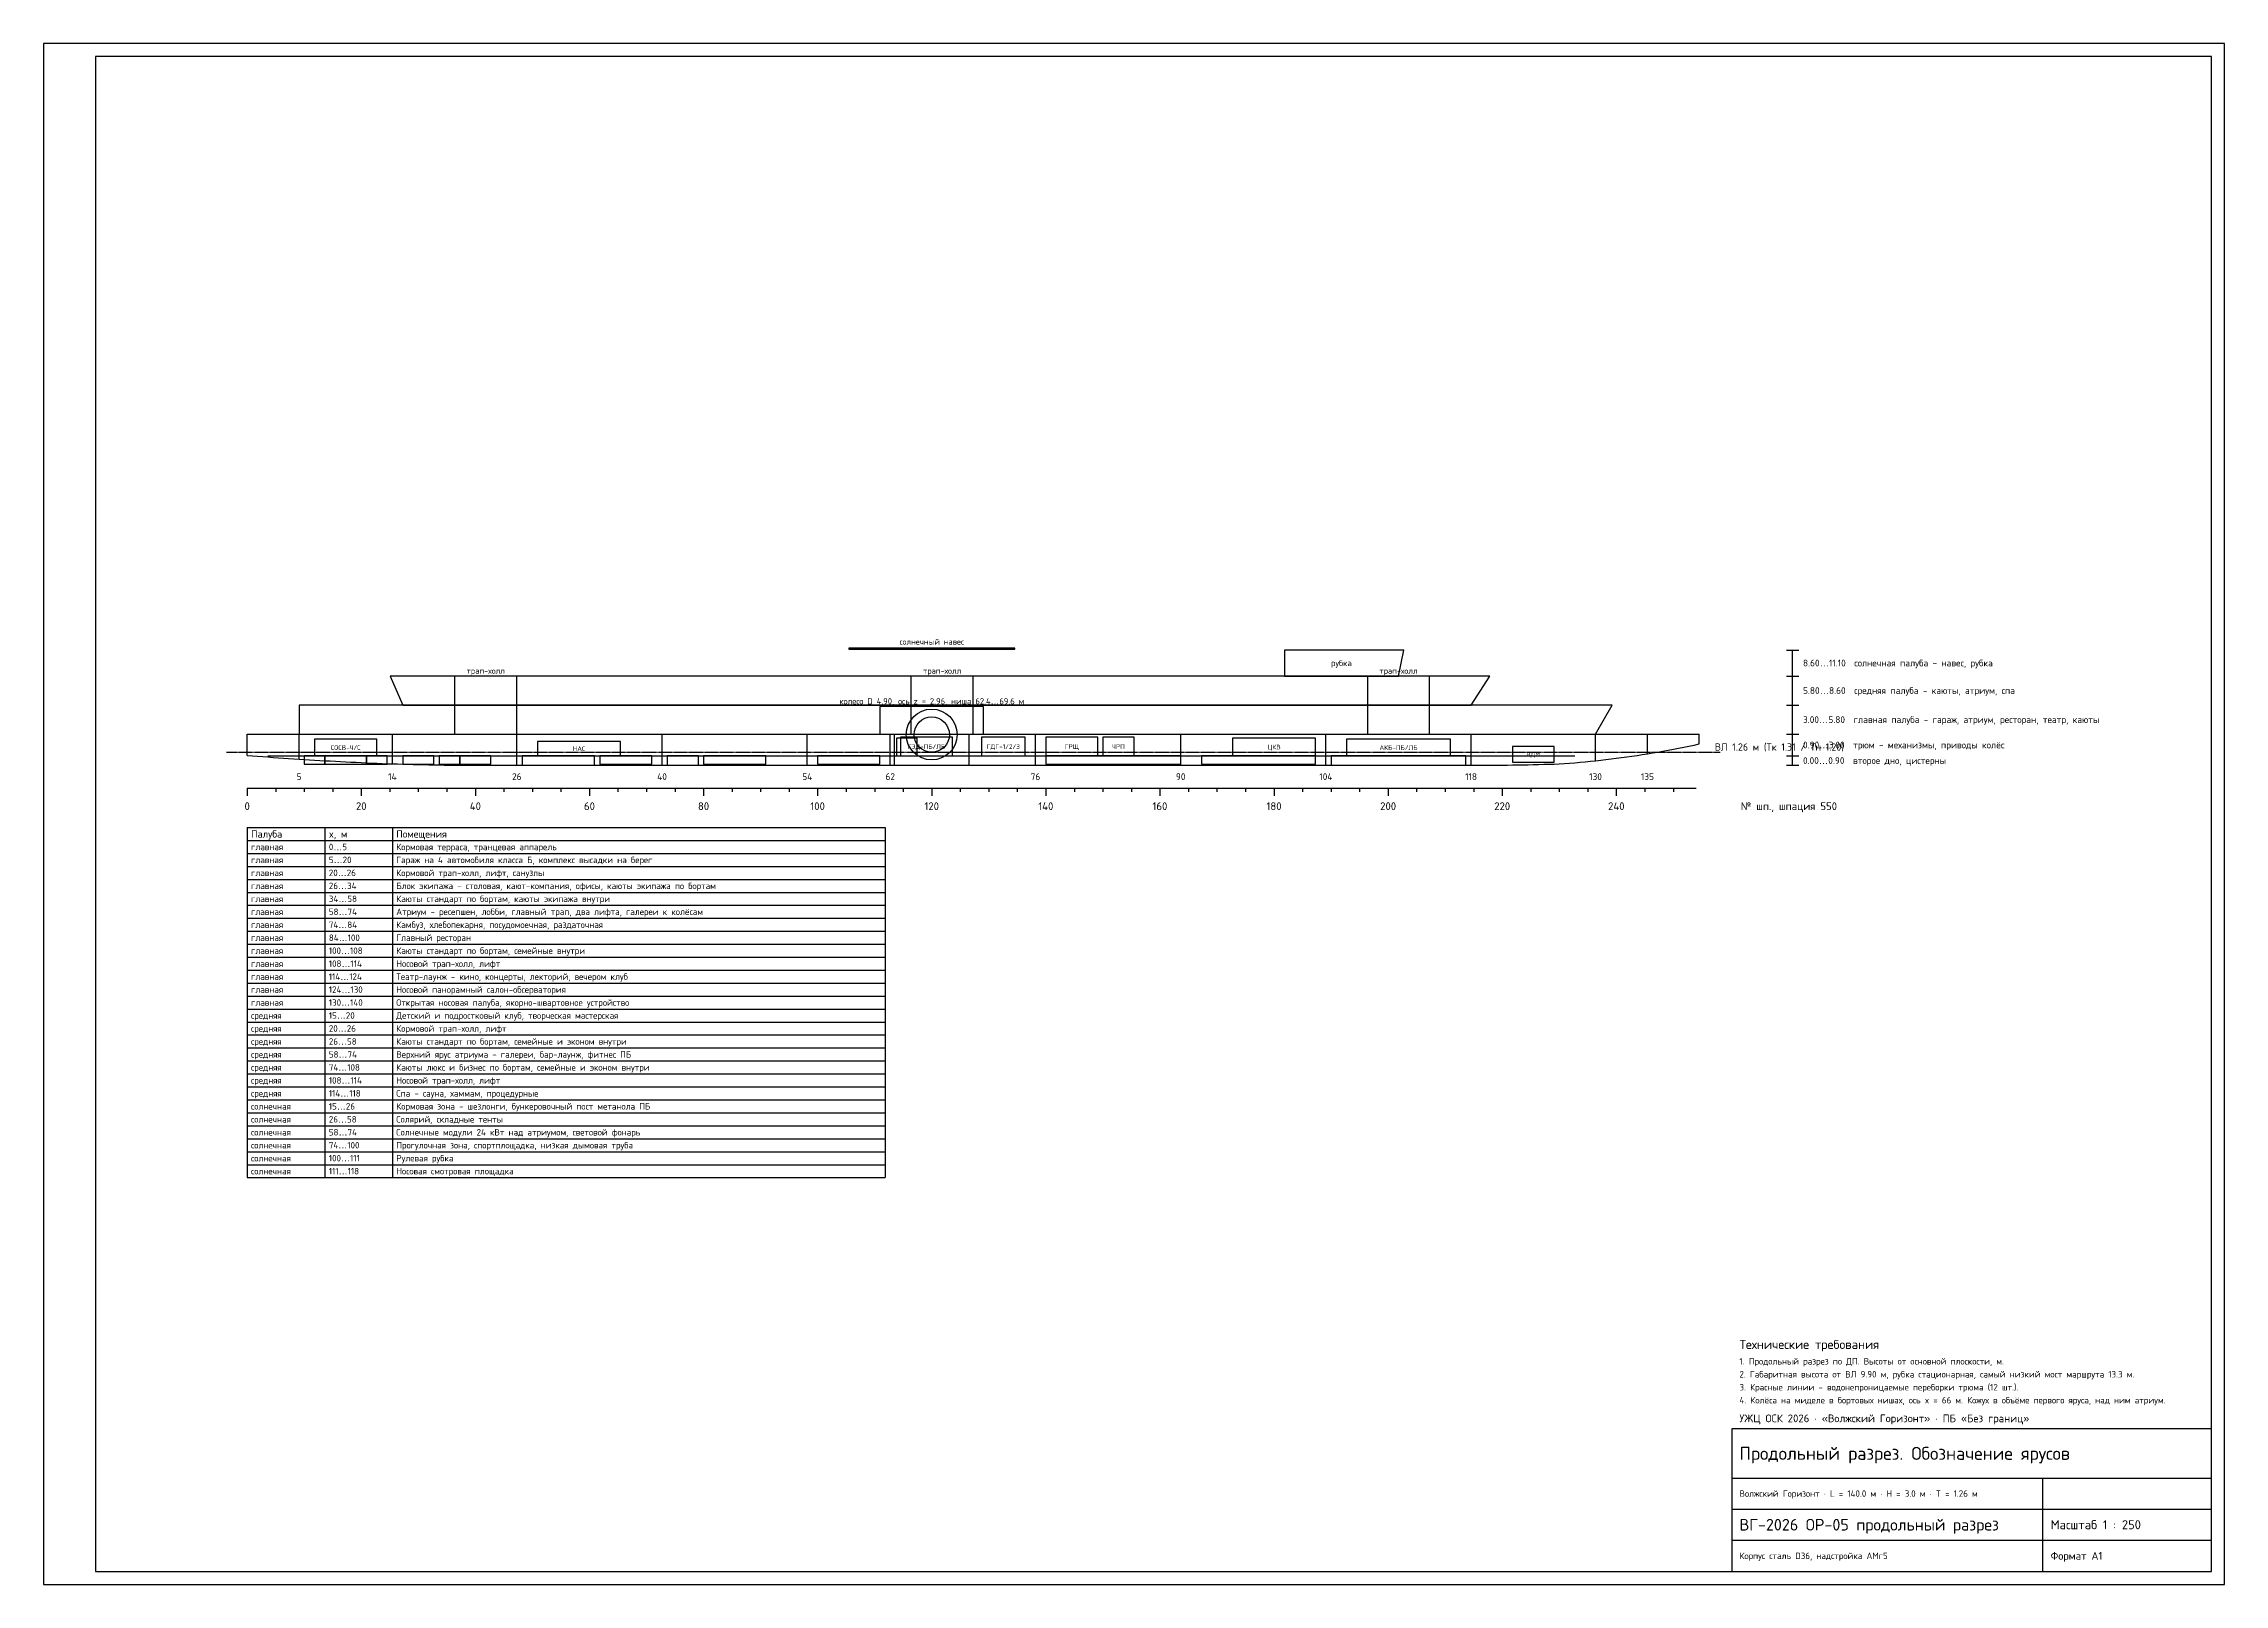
# Model space of a CAD drawing. Header units: millimetres. Extents: x -19625 to 190625, y -78950 to 69550.
import ezdxf
from ezdxf.enums import TextEntityAlignment as Align

# ---------------------------------------------------------------- set-up
doc = ezdxf.new("R2010")
doc.units = ezdxf.units.MM
doc.linetypes.add('CENTER', pattern=[5.08, 3.175, -0.635, 0.635, -0.635])
for name, color, linetype in [('00_РАМКА', 7, 'Continuous'), ('01_ОБШИВКА', 7, 'Continuous'), ('02_ПАЛУБЫ', 4, 'Continuous'), ('03_ПЕРЕБОРКИ', 1, 'Continuous'), ('04_ЦИСТЕРНЫ', 3, 'Continuous'), ('05_ОБОРУДОВАНИЕ', 5, 'Continuous'), ('07_ОСИ', 2, 'CENTER'), ('08_ТЕКСТ', 7, 'Continuous'), ('09_РАЗМЕРЫ', 6, 'Continuous'), ('12_ТРАПЫ_ЛИФТЫ', 6, 'Continuous'), ('13_КОЛЁСА', 1, 'Continuous')]:
    doc.layers.add(name, color=color, linetype=linetype)
doc.styles.add('ГОСТ', font='isocpeur.ttf')

msp = doc.modelspace()

# ---------------------------------------------------------------- linework, layer by layer
at = {"layer": '00_РАМКА'}
for p, q in [((0, -6000), (61500, -6000)), ((0, -6000), (0, -39750)), ((7500, -6000), (7500, -39750)), ((14000, -6000), (14000, -39750)), ((61500, -6000), (61500, -39750)), ((0, -7250), (61500, -7250)), ((0, -8500), (61500, -8500)), ((0, -9750), (61500, -9750)), ((0, -11000), (61500, -11000)), ((0, -12250), (61500, -12250)), ((0, -13500), (61500, -13500)), ((0, -14750), (61500, -14750)), ((0, -16000), (61500, -16000)), ((0, -17250), (61500, -17250)), ((0, -18500), (61500, -18500)), ((0, -19750), (61500, -19750)), ((0, -21000), (61500, -21000)), ((0, -22250), (61500, -22250)), ((0, -23500), (61500, -23500)), ((0, -24750), (61500, -24750)), ((0, -26000), (61500, -26000)), ((0, -27250), (61500, -27250)), ((0, -28500), (61500, -28500)), ((0, -29750), (61500, -29750)), ((0, -31000), (61500, -31000)), ((0, -32250), (61500, -32250)), ((0, -33500), (61500, -33500)), ((0, -34750), (61500, -34750)), ((0, -36000), (61500, -36000)), ((0, -37250), (61500, -37250)), ((0, -38500), (61500, -38500)), ((0, -39750), (61500, -39750)), ((143125, -68700), (189375, -68700)), ((173125, -77700), (173125, -68700)), ((143125, -71700), (189375, -71700)), ((143125, -74700), (189375, -74700))]:
    msp.add_line(p, q, dxfattribs=at)
for points in [[(-19625, -78950), (190625, -78950), (190625, 69550), (-19625, 69550)], [(-14625, -77700), (189375, -77700), (189375, 68300), (-14625, 68300)], [(143125, -77700), (189375, -77700), (189375, -63950), (143125, -63950)]]:
    msp.add_lwpolyline(points, close=True, dxfattribs=at)
at = {"layer": '01_ОБШИВКА'}
for p, q in [((0, 950), (0, 3000)), ((140000, 2050), (140000, 3000))]:
    msp.add_line(p, q, dxfattribs=at)
for points in [[(0, 3000), (500, 3000), (1000, 3000), (1500, 3000), (2000, 3000), (2500, 3000), (3000, 3000), (3500, 3000), (4000, 3000), (4500, 3000), (5000, 3000), (5500, 3000), (6000, 3000), (6500, 3000), (7000, 3000), (7500, 3000), (8000, 3000), (8500, 3000), (9000, 3000), (9500, 3000), (10000, 3000), (10500, 3000), (11000, 3000), (11500, 3000), (12000, 3000), (12500, 3000), (13000, 3000), (13500, 3000), (14000, 3000), (14500, 3000), (15000, 3000), (15500, 3000), (16000, 3000), (16500, 3000), (17000, 3000), (17500, 3000), (18000, 3000), (18500, 3000), (19000, 3000), (19500, 3000), (20000, 3000), (20500, 3000), (21000, 3000), (21500, 3000), (22000, 3000), (22500, 3000), (23000, 3000), (23500, 3000), (24000, 3000), (24500, 3000), (25000, 3000), (25500, 3000), (26000, 3000), (26500, 3000), (27000, 3000), (27500, 3000), (28000, 3000), (28500, 3000), (29000, 3000), (29500, 3000), (30000, 3000), (30500, 3000), (31000, 3000), (31500, 3000), (32000, 3000), (32500, 3000), (33000, 3000), (33500, 3000), (34000, 3000), (34500, 3000), (35000, 3000), (35500, 3000), (36000, 3000), (36500, 3000), (37000, 3000), (37500, 3000), (38000, 3000), (38500, 3000), (39000, 3000), (39500, 3000), (40000, 3000), (40500, 3000), (41000, 3000), (41500, 3000), (42000, 3000), (42500, 3000), (43000, 3000), (43500, 3000), (44000, 3000), (44500, 3000), (45000, 3000), (45500, 3000), (46000, 3000), (46500, 3000), (47000, 3000), (47500, 3000), (48000, 3000), (48500, 3000), (49000, 3000), (49500, 3000), (50000, 3000), (50500, 3000), (51000, 3000), (51500, 3000), (52000, 3000), (52500, 3000), (53000, 3000), (53500, 3000), (54000, 3000), (54500, 3000), (55000, 3000), (55500, 3000), (56000, 3000), (56500, 3000), (57000, 3000), (57500, 3000), (58000, 3000), (58500, 3000), (59000, 3000), (59500, 3000), (60000, 3000), (60500, 3000), (61000, 3000), (61500, 3000), (62000, 3000), (62500, 3000), (63000, 3000), (63500, 3000), (64000, 3000), (64500, 3000), (65000, 3000), (65500, 3000), (66000, 3000), (66500, 3000), (67000, 3000), (67500, 3000), (68000, 3000), (68500, 3000), (69000, 3000), (69500, 3000), (70000, 3000), (70500, 3000), (71000, 3000), (71500, 3000), (72000, 3000), (72500, 3000), (73000, 3000), (73500, 3000), (74000, 3000), (74500, 3000), (75000, 3000), (75500, 3000), (76000, 3000), (76500, 3000), (77000, 3000), (77500, 3000), (78000, 3000), (78500, 3000), (79000, 3000), (79500, 3000), (80000, 3000), (80500, 3000), (81000, 3000), (81500, 3000), (82000, 3000), (82500, 3000), (83000, 3000), (83500, 3000), (84000, 3000), (84500, 3000), (85000, 3000), (85500, 3000), (86000, 3000), (86500, 3000), (87000, 3000), (87500, 3000), (88000, 3000), (88500, 3000), (89000, 3000), (89500, 3000), (90000, 3000), (90500, 3000), (91000, 3000), (91500, 3000), (92000, 3000), (92500, 3000), (93000, 3000), (93500, 3000), (94000, 3000), (94500, 3000), (95000, 3000), (95500, 3000), (96000, 3000), (96500, 3000), (97000, 3000), (97500, 3000), (98000, 3000), (98500, 3000), (99000, 3000), (99500, 3000), (100000, 3000), (100500, 3000), (101000, 3000), (101500, 3000), (102000, 3000), (102500, 3000), (103000, 3000), (103500, 3000), (104000, 3000), (104500, 3000), (105000, 3000), (105500, 3000), (106000, 3000), (106500, 3000), (107000, 3000), (107500, 3000), (108000, 3000), (108500, 3000), (109000, 3000), (109500, 3000), (110000, 3000), (110500, 3000), (111000, 3000), (111500, 3000), (112000, 3000), (112500, 3000), (113000, 3000), (113500, 3000), (114000, 3000), (114500, 3000), (115000, 3000), (115500, 3000), (116000, 3000), (116500, 3000), (117000, 3000), (117500, 3000), (118000, 3000), (118500, 3000), (119000, 3000), (119500, 3000), (120000, 3000), (120500, 3000), (121000, 3000), (121500, 3000), (122000, 3000), (122500, 3000), (123000, 3000), (123500, 3000), (124000, 3000), (124500, 3000), (125000, 3000), (125500, 3000), (126000, 3000), (126500, 3000), (127000, 3000), (127500, 3000), (128000, 3000), (128500, 3000), (129000, 3000), (129500, 3000), (130000, 3000), (130500, 3000), (131000, 3000), (131500, 3000), (132000, 3000), (132500, 3000), (133000, 3000), (133500, 3000), (134000, 3000), (134500, 3000), (135000, 3000), (135500, 3000), (136000, 3000), (136500, 3000), (137000, 3000), (137500, 3000), (138000, 3000), (138500, 3000), (139000, 3000), (139500, 3000), (140000, 3000)], [(0, 950), (500, 911), (1000, 872), (1500, 835), (2000, 798), (2500, 761), (3000, 726), (3500, 691), (4000, 657), (4500, 623), (5000, 591), (5500, 558), (6000, 527), (6500, 497), (7000, 467), (7500, 438), (8000, 410), (8500, 382), (9000, 355), (9500, 329), (10000, 304), (10500, 280), (11000, 257), (11500, 233), (12000, 210), (12500, 188), (13000, 168), (13500, 150), (14000, 135), (14500, 121), (15000, 107), (15500, 94), (16000, 80), (16500, 67), (17000, 55), (17500, 43), (18000, 33), (18500, 24), (19000, 16), (19500, 9), (20000, 4), (20500, 1), (21000, 0), (21500, 0), (22000, 0), (22500, 0), (23000, 0), (23500, 0), (24000, 0), (24500, 0), (25000, 0), (25500, 0), (26000, 0), (26500, 0), (27000, 0), (27500, 0), (28000, 0), (28500, 0), (29000, 0), (29500, 0), (30000, 0), (30500, 0), (31000, 0), (31500, 0), (32000, 0), (32500, 0), (33000, 0), (33500, 0), (34000, 0), (34500, 0), (35000, 0), (35500, 0), (36000, 0), (36500, 0), (37000, 0), (37500, 0), (38000, 0), (38500, 0), (39000, 0), (39500, 0), (40000, 0), (40500, 0), (41000, 0), (41500, 0), (42000, 0), (42500, 0), (43000, 0), (43500, 0), (44000, 0), (44500, 0), (45000, 0), (45500, 0), (46000, 0), (46500, 0), (47000, 0), (47500, 0), (48000, 0), (48500, 0), (49000, 0), (49500, 0), (50000, 0), (50500, 0), (51000, 0), (51500, 0), (52000, 0), (52500, 0), (53000, 0), (53500, 0), (54000, 0), (54500, 0), (55000, 0), (55500, 0), (56000, 0), (56500, 0), (57000, 0), (57500, 0), (58000, 0), (58500, 0), (59000, 0), (59500, 0), (60000, 0), (60500, 0), (61000, 0), (61500, 0), (62000, 0), (62500, 0), (63000, 0), (63500, 0), (64000, 0), (64500, 0), (65000, 0), (65500, 0), (66000, 0), (66500, 0), (67000, 0), (67500, 0), (68000, 0), (68500, 0), (69000, 0), (69500, 0), (70000, 0), (70500, 0), (71000, 0), (71500, 0), (72000, 0), (72500, 0), (73000, 0), (73500, 0), (74000, 0), (74500, 0), (75000, 0), (75500, 0), (76000, 0), (76500, 0), (77000, 0), (77500, 0), (78000, 0), (78500, 0), (79000, 0), (79500, 0), (80000, 0), (80500, 0), (81000, 0), (81500, 0), (82000, 0), (82500, 0), (83000, 0), (83500, 0), (84000, 0), (84500, 0), (85000, 0), (85500, 0), (86000, 0), (86500, 0), (87000, 0), (87500, 0), (88000, 0), (88500, 0), (89000, 0), (89500, 0), (90000, 0), (90500, 0), (91000, 0), (91500, 0), (92000, 0), (92500, 0), (93000, 0), (93500, 0), (94000, 0), (94500, 0), (95000, 0), (95500, 0), (96000, 0), (96500, 0), (97000, 0), (97500, 0), (98000, 0), (98500, 0), (99000, 0), (99500, 0), (100000, 0), (100500, 0), (101000, 0), (101500, 0), (102000, 0), (102500, 0), (103000, 0), (103500, 0), (104000, 0), (104500, 0), (105000, 0), (105500, 0), (106000, 0), (106500, 0), (107000, 0), (107500, 0), (108000, 0), (108500, 0), (109000, 0), (109500, 0), (110000, 0), (110500, 0), (111000, 0), (111500, 0), (112000, 0), (112500, 0), (113000, 0), (113500, 0), (114000, 0), (114500, 0), (115000, 0), (115500, 0), (116000, 0), (116500, 0), (117000, 0), (117500, 0), (118000, 0), (118500, 0), (119000, 0), (119500, 1), (120000, 3), (120500, 6), (121000, 11), (121500, 17), (122000, 25), (122500, 33), (123000, 42), (123500, 53), (124000, 64), (124500, 76), (125000, 90), (125500, 103), (126000, 118), (126500, 138), (127000, 168), (127500, 204), (128000, 247), (128500, 293), (129000, 340), (129500, 388), (130000, 437), (130500, 490), (131000, 548), (131500, 608), (132000, 671), (132500, 737), (133000, 804), (133500, 874), (134000, 947), (134500, 1024), (135000, 1104), (135500, 1187), (136000, 1272), (136500, 1359), (137000, 1449), (137500, 1541), (138000, 1637), (138500, 1736), (139000, 1838), (139500, 1943), (140000, 2050)]]:
    msp.add_lwpolyline(points, dxfattribs=at)
at = {"layer": '02_ПАЛУБЫ'}
for p, q in [((0, 3000), (140000, 3000)), ((2000, 900), (128000, 900))]:
    msp.add_line(p, q, dxfattribs=at)
for points in [[(100000, 8600), (111000, 8600), (111500, 11100), (100000, 11100)], [(15000, 5800), (118000, 5800), (119800, 8600), (13800, 8600)], [(5000, 3000), (130000, 3000), (131600, 5800), (5000, 5800)]]:
    msp.add_lwpolyline(points, close=True, dxfattribs=at)
at = {"layer": '03_ПЕРЕБОРКИ'}
for p, q in [((5000, 591), (5000, 3000)), ((14000, 135), (14000, 3000)), ((26000, 0), (26000, 3000)), ((40000, 0), (40000, 3000)), ((54000, 0), (54000, 3000)), ((62000, 0), (62000, 3000)), ((76000, 0), (76000, 3000)), ((90000, 0), (90000, 3000)), ((104000, 0), (104000, 3000)), ((118000, 0), (118000, 3000)), ((130000, 437), (130000, 3000)), ((135000, 1104), (135000, 3000))]:
    msp.add_line(p, q, dxfattribs=at)
at = {"layer": '04_ЦИСТЕРНЫ'}
for points in [[(5500, 100), (7500, 100), (7500, 900), (5500, 900)], [(7500, 100), (11500, 100), (11500, 900), (7500, 900)], [(11500, 100), (13500, 100), (13500, 900), (11500, 900)], [(15000, 100), (18000, 100), (18000, 900), (15000, 900)], [(18500, 100), (20500, 100), (20500, 900), (18500, 900)], [(20500, 100), (23500, 100), (23500, 900), (20500, 900)], [(26500, 0), (33500, 0), (33500, 900), (26500, 900)], [(34000, 100), (39000, 100), (39000, 900), (34000, 900)], [(40500, 0), (43500, 0), (43500, 900), (40500, 900)], [(44000, 100), (50000, 100), (50000, 900), (44000, 900)], [(55000, 100), (61000, 100), (61000, 900), (55000, 900)], [(55000, 100), (61000, 100), (61000, 900), (55000, 900)], [(77000, 100), (90000, 100), (90000, 900), (77000, 900)], [(77000, 100), (90000, 100), (90000, 900), (77000, 900)], [(92000, 100), (103000, 100), (103000, 900), (92000, 900)], [(92000, 100), (103000, 100), (103000, 900), (92000, 900)], [(104500, 0), (117500, 0), (117500, 900), (104500, 900)]]:
    msp.add_lwpolyline(points, close=True, dxfattribs=at)
at = {"layer": '05_ОБОРУДОВАНИЕ'}
for points in [[(58000, 11200), (74000, 11200), (74000, 11280), (58000, 11280)], [(6500, 900), (12500, 900), (12500, 2500), (6500, 2500)], [(6500, 900), (12500, 900), (12500, 2500), (6500, 2500)], [(28000, 900), (36000, 900), (36000, 2300), (28000, 2300)], [(62600, 900), (64600, 900), (64600, 2600), (62600, 2600)], [(63000, 900), (68000, 900), (68000, 2700), (63000, 2700)], [(63000, 900), (68000, 900), (68000, 2700), (63000, 2700)], [(70800, 900), (75000, 900), (75000, 2700), (70800, 2700)], [(70800, 900), (75000, 900), (75000, 2700), (70800, 2700)], [(70800, 900), (75000, 900), (75000, 2700), (70800, 2700)], [(77000, 900), (82000, 900), (82000, 2700), (77000, 2700)], [(82500, 900), (85500, 900), (85500, 2700), (82500, 2700)], [(95000, 900), (103000, 900), (103000, 2600), (95000, 2600)], [(106000, 900), (116000, 900), (116000, 2500), (106000, 2500)], [(106000, 900), (116000, 900), (116000, 2500), (106000, 2500)], [(122000, 300), (126000, 300), (126000, 1800), (122000, 1800)]]:
    msp.add_lwpolyline(points, close=True, dxfattribs=at)
at = {"layer": '07_ОСИ'}
msp.add_line((-2000, 1256), (142000, 1256), dxfattribs=at)
at = {"layer": '09_РАЗМЕРЫ'}
for p, q in [((148400, 11100), (149600, 11100)), ((149000, 8600), (149000, 11100)), ((148400, 8600), (149600, 8600)), ((148400, 8600), (149600, 8600)), ((149000, 5800), (149000, 8600)), ((148400, 5800), (149600, 5800)), ((148400, 5800), (149600, 5800)), ((149000, 3000), (149000, 5800)), ((148400, 3000), (149600, 3000)), ((148400, 3000), (149600, 3000)), ((149000, 900), (149000, 3000)), ((148400, 900), (149600, 900)), ((148400, 900), (149600, 900)), ((148400, 0), (149600, 0)), ((149000, 0), (149000, 900)), ((0, -2200), (0, -2950)), ((0, -2200), (139700, -2200)), ((2750, -2200), (2750, -2550)), ((5500, -2200), (5500, -2550)), ((8250, -2200), (8250, -2550)), ((11000, -2200), (11000, -2950)), ((13750, -2200), (13750, -2550)), ((16500, -2200), (16500, -2550)), ((19250, -2200), (19250, -2550)), ((22000, -2200), (22000, -2950)), ((24750, -2200), (24750, -2550)), ((27500, -2200), (27500, -2550)), ((30250, -2200), (30250, -2550)), ((33000, -2200), (33000, -2950)), ((35750, -2200), (35750, -2550)), ((38500, -2200), (38500, -2550)), ((41250, -2200), (41250, -2550)), ((44000, -2200), (44000, -2950)), ((46750, -2200), (46750, -2550)), ((49500, -2200), (49500, -2550)), ((52250, -2200), (52250, -2550)), ((55000, -2200), (55000, -2950)), ((57750, -2200), (57750, -2550)), ((60500, -2200), (60500, -2550)), ((63250, -2200), (63250, -2550)), ((66000, -2200), (66000, -2950)), ((68750, -2200), (68750, -2550)), ((71500, -2200), (71500, -2550)), ((74250, -2200), (74250, -2550)), ((77000, -2200), (77000, -2950)), ((79750, -2200), (79750, -2550)), ((82500, -2200), (82500, -2550)), ((85250, -2200), (85250, -2550)), ((88000, -2200), (88000, -2950)), ((90750, -2200), (90750, -2550)), ((93500, -2200), (93500, -2550)), ((96250, -2200), (96250, -2550)), ((99000, -2200), (99000, -2950)), ((101750, -2200), (101750, -2550)), ((104500, -2200), (104500, -2550)), ((107250, -2200), (107250, -2550)), ((110000, -2200), (110000, -2950)), ((112750, -2200), (112750, -2550)), ((115500, -2200), (115500, -2550)), ((118250, -2200), (118250, -2550)), ((121000, -2200), (121000, -2950)), ((123750, -2200), (123750, -2550)), ((126500, -2200), (126500, -2550)), ((129250, -2200), (129250, -2550)), ((132000, -2200), (132000, -2950)), ((134750, -2200), (134750, -2550)), ((137500, -2200), (137500, -2550))]:
    msp.add_line(p, q, dxfattribs=at)
at = {"layer": '12_ТРАПЫ_ЛИФТЫ'}
for points in [[(20000, 3000), (26000, 3000), (26000, 8600), (20000, 8600)], [(64000, 3000), (70000, 3000), (70000, 8600), (64000, 8600)], [(108000, 3000), (114000, 3000), (114000, 8600), (108000, 8600)]]:
    msp.add_lwpolyline(points, close=True, dxfattribs=at)
at = {"layer": '13_КОЛЁСА'}
for p, q in [((62400, 0), (62400, 3000)), ((69600, 0), (69600, 3000))]:
    msp.add_line(p, q, dxfattribs=at)
msp.add_lwpolyline([(61000, 3000), (71000, 3000), (71000, 5670), (61000, 5670)], close=True, dxfattribs=at)
for radius in [2450, 1700]:
    msp.add_circle((66000, 2956), radius, dxfattribs=at)

# ---------------------------------------------------------------- texts
at = {"layer": '02_ПАЛУБЫ', "style": 'ГОСТ'}
msp.add_text('рубка', height=600, dxfattribs=at).set_placement((105500, 9850), align=Align.MIDDLE_CENTER)
at = {"layer": '03_ПЕРЕБОРКИ', "style": 'ГОСТ'}
for s, p in [('5', (5000, -1100)), ('14', (14000, -1100)), ('26', (26000, -1100)), ('40', (40000, -1100)), ('54', (54000, -1100)), ('62', (62000, -1100)), ('76', (76000, -1100)), ('90', (90000, -1100)), ('104', (104000, -1100)), ('118', (118000, -1100)), ('130', (130000, -1100)), ('135', (135000, -1100))]:
    msp.add_text(s, height=650, dxfattribs=at).set_placement(p, align=Align.MIDDLE_CENTER)
at = {"layer": '05_ОБОРУДОВАНИЕ', "style": 'ГОСТ'}
for s, height, p in [('солнечный навес', 550, (66000, 11900)), ('СОСВ-Ч/С', 450, (9500, 1700)), ('НАС', 450, (32000, 1600)), ('ГЭД-ПБ/ЛБ', 450, (65500, 1800)), ('ГДГ-1/2/3', 450, (72900, 1800)), ('ГРЩ', 450, (79500, 1800)), ('ЧРП', 450, (84000, 1800)), ('ЦКВ', 450, (99000, 1750)), ('АКБ-ПБ/ЛБ', 450, (111000, 1700)), ('ВДМ', 450, (124000, 1050))]:
    msp.add_text(s, height=height, dxfattribs=at).set_placement(p, align=Align.MIDDLE_CENTER)
at = {"layer": '07_ОСИ', "style": 'ГОСТ'}
msp.add_text('ВЛ 1.26 м (Тк 1.31 / Тн 1.20)', height=700, dxfattribs=at).set_placement((141500, 1756), align=Align.MIDDLE_LEFT)
at = {"layer": '08_ТЕКСТ', "style": 'ГОСТ'}
for s, height, p in [('Палуба', 700, (375, -6625)), ('Помещения', 700, (14375, -6625)), ('главная', 625, (375, -7875)), ('0…5', 625, (7875, -7875)), ('x, м', 700, (7875, -6625)), ('Кормовая терраса, транцевая аппарель', 625, (14375, -7875)), ('главная', 625, (375, -9125)), ('главная', 625, (375, -10375)), ('20…26', 625, (7875, -10375)), ('5…20', 625, (7875, -9125)), ('Гараж на 4 автомобиля класса Б, комплекс высадки на берег', 625, (14375, -9125)), ('Кормовой трап-холл, лифт, санузлы', 625, (14375, -10375)), ('главная', 625, (375, -11625)), ('26…34', 625, (7875, -11625)), ('34…58', 625, (7875, -12875)), ('Блок экипажа - столовая, кают-компания, офисы, каюты экипажа по бортам', 625, (14375, -11625)), ('Каюты стандарт по бортам, каюты экипажа внутри', 625, (14375, -12875)), ('главная', 625, (375, -12875)), ('главная', 625, (375, -14125)), ('58…74', 625, (7875, -14125)), ('Атриум - ресепшен, лобби, главный трап, два лифта, галереи к колёсам', 625, (14375, -14125)), ('главная', 625, (375, -15375)), ('главная', 625, (375, -16625)), ('74…84', 625, (7875, -15375)), ('84…100', 625, (7875, -16625)), ('Камбуз, хлебопекарня, посудомоечная, раздаточная', 625, (14375, -15375)), ('Главный ресторан', 625, (14375, -16625)), ('главная', 625, (375, -17875)), ('100…108', 625, (7875, -17875)), ('108…114', 625, (7875, -19125)), ('Каюты стандарт по бортам, семейные внутри', 625, (14375, -17875)), ('Носовой трап-холл, лифт', 625, (14375, -19125)), ('главная', 625, (375, -19125)), ('главная', 625, (375, -20375)), ('114…124', 625, (7875, -20375)), ('Театр-лаунж - кино, концерты, лекторий, вечером клуб', 625, (14375, -20375)), ('главная', 625, (375, -21625)), ('главная', 625, (375, -22875)), ('124…130', 625, (7875, -21625)), ('130…140', 625, (7875, -22875)), ('Открытая носовая палуба, якорно-швартовное устройство', 625, (14375, -22875)), ('Носовой панорамный салон-обсерватория', 625, (14375, -21625)), ('средняя', 625, (375, -24125)), ('15…20', 625, (7875, -24125)), ('20…26', 625, (7875, -25375)), ('Детский и подростковый клуб, творческая мастерская', 625, (14375, -24125)), ('Кормовой трап-холл, лифт', 625, (14375, -25375)), ('средняя', 625, (375, -25375)), ('средняя', 625, (375, -26625)), ('26…58', 625, (7875, -26625)), ('Каюты стандарт по бортам, семейные и эконом внутри', 625, (14375, -26625)), ('средняя', 625, (375, -27875)), ('средняя', 625, (375, -29125)), ('74…108', 625, (7875, -29125)), ('58…74', 625, (7875, -27875)), ('Верхний ярус атриума - галереи, бар-лаунж, фитнес ПБ', 625, (14375, -27875)), ('Каюты люкс и бизнес по бортам, семейные и эконом внутри', 625, (14375, -29125)), ('средняя', 625, (375, -30375)), ('средняя', 625, (375, -31625)), ('108…114', 625, (7875, -30375)), ('114…118', 625, (7875, -31625)), ('Спа - сауна, хаммам, процедурные', 625, (14375, -31625)), ('Носовой трап-холл, лифт', 625, (14375, -30375)), ('солнечная', 625, (375, -32875)), ('15…26', 625, (7875, -32875)), ('Кормовая зона - шезлонги, бункеровочный пост метанола ПБ', 625, (14375, -32875)), ('солнечная', 625, (375, -34125)), ('солнечная', 625, (375, -35375)), ('26…58', 625, (7875, -34125)), ('58…74', 625, (7875, -35375)), ('Солярий, складные тенты', 625, (14375, -34125)), ('Солнечные модули 24 кВт над атриумом, световой фонарь', 625, (14375, -35375)), ('солнечная', 625, (375, -36625)), ('солнечная', 625, (375, -37875)), ('100…111', 625, (7875, -37875)), ('74…100', 625, (7875, -36625)), ('Рулевая рубка', 625, (14375, -37875)), ('Прогулочная зона, спортплощадка, низкая дымовая труба', 625, (14375, -36625)), ('солнечная', 625, (375, -39125)), ('111…118', 625, (7875, -39125)), ('Носовая смотровая площадка', 625, (14375, -39125)), ('Технические требования', 875, (143875, -55825)), ('1. Продольный разрез по ДП. Высоты от основной плоскости, м.', 625, (143875, -57450)), ('2. Габаритная высота от ВЛ 9.90 м, рубка стационарная, самый низкий мост маршрута 13.3 м.', 625, (143875, -58700)), ('3. Красные линии - водонепроницаемые переборки трюма (12 шт.).', 625, (143875, -59950)), ('4. Колёса на миделе в бортовых нишах, ось x = 66 м. Кожух в объёме первого яруса, над ним атриум.', 625, (143875, -61200)), ('УЖЦ ОСК 2026 · «Волжский Горизонт» · ПБ «Без границ»', 750, (143875, -62950)), ('Продольный разрез. Обозначение ярусов', 1250, (143875, -66325)), ('Волжский Горизонт · L = 140.0 м · H = 3.0 м · T = 1.26 м', 625, (143875, -70200)), ('ВГ-2026 ОР-05 продольный разрез', 1125, (143875, -73200)), ('Масштаб 1 : 250', 875, (173875, -73200)), ('Корпус сталь D36, надстройка АМг5', 625, (143875, -76200)), ('Формат A1', 750, (173875, -76200))]:
    msp.add_text(s, height=height, dxfattribs=at).set_placement(p, align=Align.MIDDLE_LEFT)
at = {"layer": '09_РАЗМЕРЫ', "style": 'ГОСТ'}
for s, height, p in [('8.60…11.10  солнечная палуба - навес, рубка', 650, (150000, 9850)), ('5.80…8.60  средняя палуба - каюты, атриум, спа', 650, (150000, 7200)), ('3.00…5.80  главная палуба - гараж, атриум, ресторан, театр, каюты', 650, (150000, 4400)), ('0.90…3.00  трюм - механизмы, приводы колёс', 650, (150000, 1950)), ('0.00…0.90  второе дно, цистерны', 650, (150000, 450)), ('№ шп., шпация 550', 750, (144000, -3950))]:
    msp.add_text(s, height=height, dxfattribs=at).set_placement(p, align=Align.MIDDLE_LEFT)
for s, p in [('0', (0, -3950)), ('20', (11000, -3950)), ('40', (22000, -3950)), ('60', (33000, -3950)), ('80', (44000, -3950)), ('100', (55000, -3950)), ('120', (66000, -3950)), ('140', (77000, -3950)), ('160', (88000, -3950)), ('180', (99000, -3950)), ('200', (110000, -3950)), ('220', (121000, -3950)), ('240', (132000, -3950))]:
    msp.add_text(s, height=750, dxfattribs=at).set_placement(p, align=Align.MIDDLE_CENTER)
at = {"layer": '12_ТРАПЫ_ЛИФТЫ', "style": 'ГОСТ'}
for p in [(23000, 9100), (67000, 9100), (111000, 9100)]:
    msp.add_text('трап-холл', height=550, dxfattribs=at).set_placement(p, align=Align.MIDDLE_CENTER)
at = {"layer": '13_КОЛЁСА', "style": 'ГОСТ'}
msp.add_text('колесо D 4.90, ось z = 2.96, ниша 62.4…69.6 м', height=600, dxfattribs=at).set_placement((66000, 6170), align=Align.MIDDLE_CENTER)

doc.saveas('drawing.dxf')
